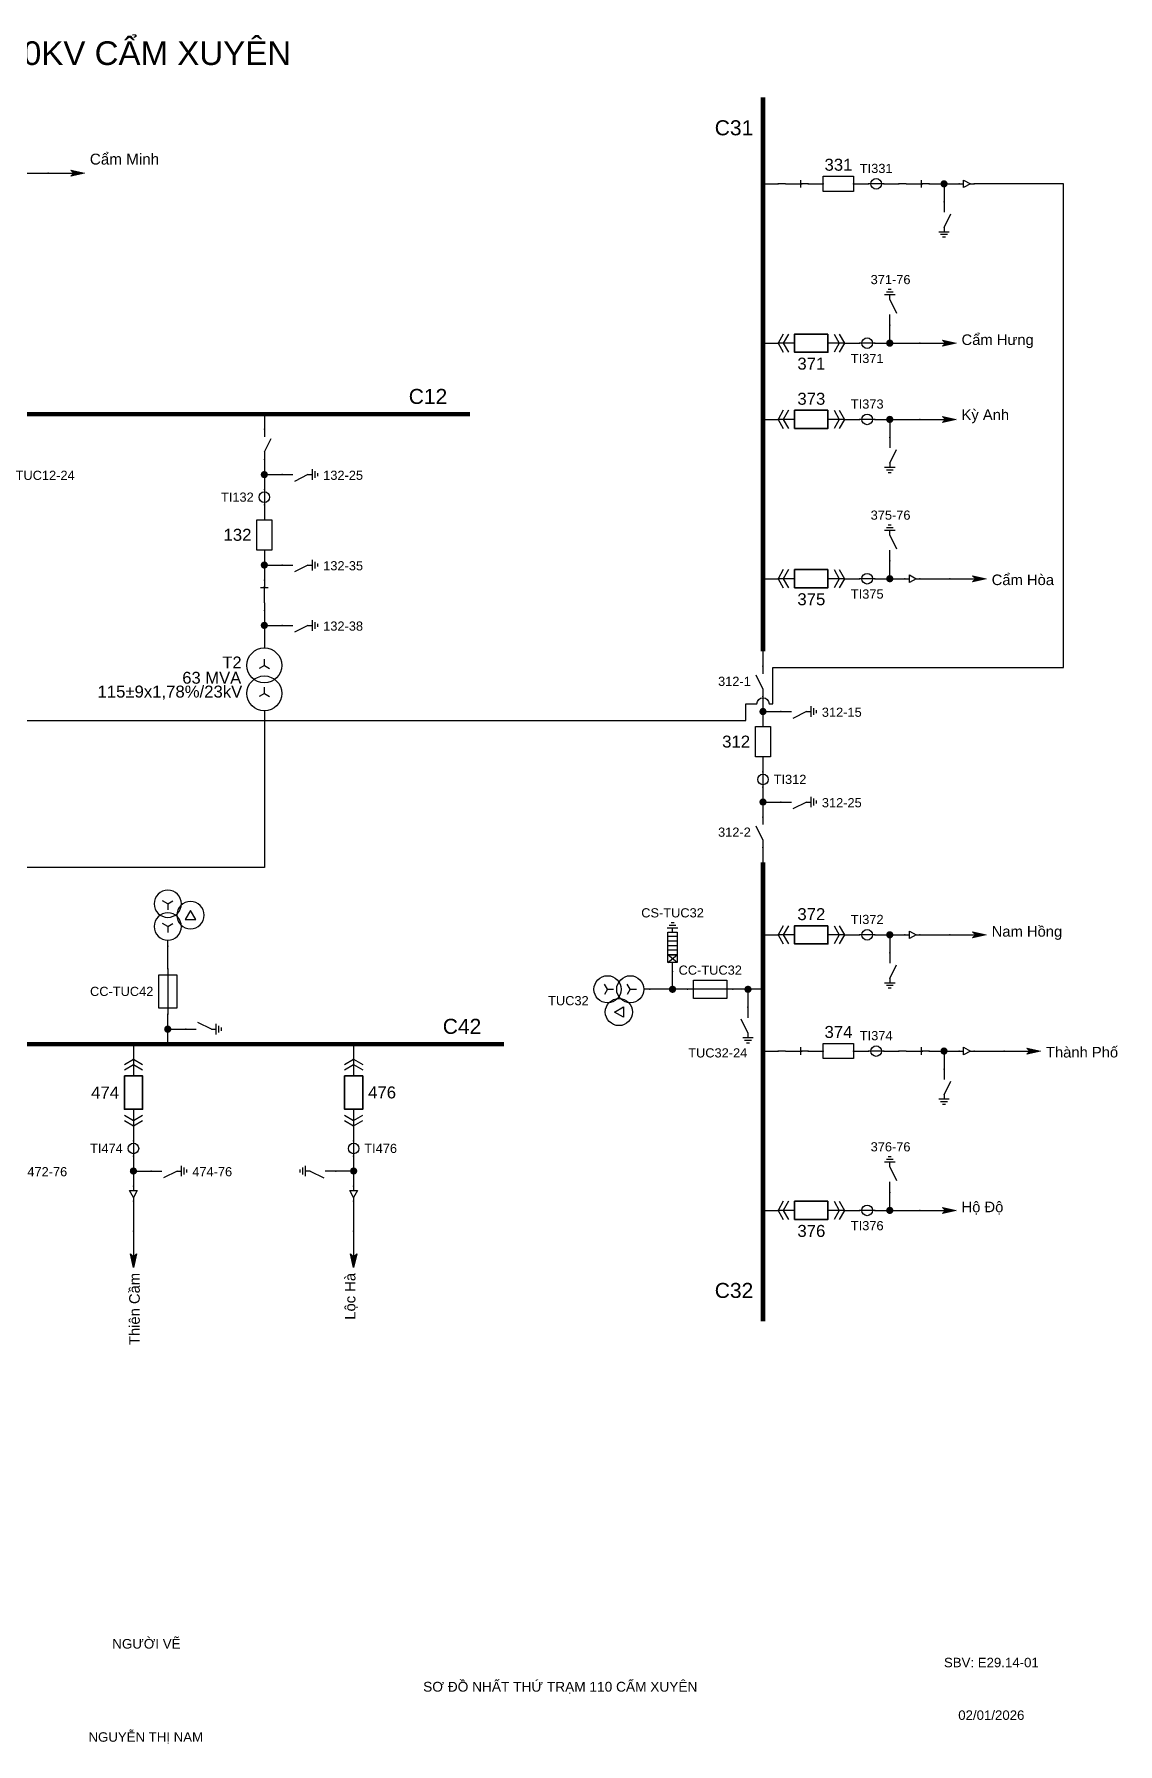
# Model space of a CAD drawing. Header units: millimetres. Extents: x -386 to 411, y 8 to 290.
# Drawn here: x 232 to 411, y 7.9 to 290.1 of the extents above; entities that cross this region are included whole.
import ezdxf

# ---------------------------------------------------------------- set-up
doc = ezdxf.new("R2010")
doc.units = ezdxf.units.MM
for name, color, linetype, lineweight in [('BUSBAR_110KV', 1, 'Continuous', 50), ('BUSBAR_22KV', 5, 'Continuous', 50), ('BUSBAR_35KV', 30, 'Continuous', 50), ('HV_110KV', 1, 'Continuous', 25), ('MV_22KV', 5, 'Continuous', 25), ('MV_35KV', 30, 'Continuous', 25)]:
    doc.layers.add(name, color=color, linetype=linetype, lineweight=lineweight)
doc.layers.add('SYM_PORTS', color=8, linetype='Continuous', plot=False)
doc.layers.add('TEXT', color=7, linetype='Continuous')
doc.styles.add('SLD_TEXT', font='arial.ttf')

# ---------------------------------------------------------------- blocks, each defined once
blk = doc.blocks.new('SYM_LINE_FEEDER_ARROW')
blk.add_hatch(color=7).paths.add_polyline_path([(0, -3), (-0.5, -0.75), (0, -1.25), (0.5, -0.75)])
at = {"lineweight": 25}
blk.add_lwpolyline([(0, 3), (0, -1.25)], dxfattribs=at)
blk.add_lwpolyline([(0, -3), (-0.5, -0.75), (0, -1.25), (0.5, -0.75)], close=True, dxfattribs=at)
at = {"layer": 'SYM_PORTS'}
blk.add_point((0, 3), dxfattribs=at)
blk.add_attdef('LINE_NAME', (1.5, 0), '', height=2)
blk = doc.blocks.new('SYM_EARTHING_SWITCH_OPEN')
at = {"lineweight": 25}
for points in [[(0, 3), (0, 1.25)], [(0, -1.25), (-1.125, 1)], [(-0.875, -2), (0.875, -2)], [(-0.5625, -2.4375), (0.5625, -2.4375)], [(0, -1.25), (0, -2)], [(-0.25, -2.875), (0.25, -2.875)]]:
    blk.add_lwpolyline(points, dxfattribs=at)
at = {"layer": 'SYM_PORTS'}
blk.add_point((0, 3), dxfattribs=at)
blk.add_attdef('DEVICE_CODE', (1.875, 0), '', height=2)
blk = doc.blocks.new('SYM_DISCONNECTOR_OPEN')
at = {"lineweight": 25}
for points in [[(0, -1.25), (-1.125, 1)], [(0, 2.5), (0, 1.25)], [(0, -1.25), (0, -2.5)]]:
    blk.add_lwpolyline(points, dxfattribs=at)
at = {"layer": 'SYM_PORTS'}
for p in [(0, 2.5), (0, -2.5)]:
    blk.add_point(p, dxfattribs=at)
blk.add_attdef('DEVICE_CODE', (1, -0.5), '', height=2)
blk = doc.blocks.new('SYM_CURRENT_TRANSFORMER')
at = {"lineweight": 25}
blk.add_lwpolyline([(0, 1.25), (0, -1.25)], dxfattribs=at)
blk.add_circle((0, 0), 0.875, dxfattribs=at)
at = {"layer": 'SYM_PORTS'}
for p in [(0, 1.25), (0, -1.25)]:
    blk.add_point(p, dxfattribs=at)
blk.add_attdef('DEVICE_CODE', (1.875, -1.75), '', height=2)
at = {"flags": 1}
blk.add_attdef('RATIO', (1.875, -4.75), '', height=2, dxfattribs=at)
blk = doc.blocks.new('SYM_CIRCUIT_BREAKER')
at = {"lineweight": 25}
blk.add_lwpolyline([(-1.25, 2.5), (1.25, 2.5), (1.25, -2.5), (-1.25, -2.5)], close=True, dxfattribs=at)
at = {"layer": 'SYM_PORTS'}
for p in [(0, 2.5), (0, -2.5)]:
    blk.add_point(p, dxfattribs=at)
blk.add_attdef('DEVICE_CODE', (2.25, -0.5), '', height=2)
at = {"flags": 1}
blk.add_attdef('RATING', (2.25, -3.5), '', height=2, dxfattribs=at)
blk = doc.blocks.new('SYM_DISCONNECTOR_CLOSED')
at = {"lineweight": 25}
for points in [[(-0.625, 1.25), (0.625, 1.25)], [(0, 2.5), (0, 1.25)], [(0, -1.25), (0, 1.5)], [(0, -1.25), (0, -2.5)]]:
    blk.add_lwpolyline(points, dxfattribs=at)
at = {"layer": 'SYM_PORTS'}
for p in [(0, 2.5), (0, -2.5)]:
    blk.add_point(p, dxfattribs=at)
blk.add_attdef('DEVICE_CODE', (1.625, -0.5), '', height=2)
blk = doc.blocks.new('SYM_TRANSFORMER_2W')
at = {"lineweight": 25}
for points in [[(0, 2.3125), (0, 3.3125)], [(0, 2.3125), (-0.8625, 1.8125)], [(0, 2.3125), (0.8625, 1.8125)], [(0, -2.3125), (-0.8625, -2.8125)], [(0, -2.3125), (0, -1.3125)], [(0, -2.3125), (0.8625, -2.8125)]]:
    blk.add_lwpolyline(points, dxfattribs=at)
for centre in [(0, 2.3125), (0, -2.3125)]:
    blk.add_circle(centre, 2.875, dxfattribs=at)
at = {"layer": 'SYM_PORTS'}
for p in [(0, 5.1875), (0, -5.1875)]:
    blk.add_point(p, dxfattribs=at)
blk.add_attdef('DEVICE_CODE', (3.875, 2.1875), '', height=2)
at = {"flags": 1}
for tag, p in [('POWER', (3.875, -0.8125)), ('VOLTAGE_RATIO', (3.875, -3.8125))]:
    blk.add_attdef(tag, p, '', height=2, dxfattribs=at)
blk = doc.blocks.new('SYM_CABLE_TERMINATION')
at = {"lineweight": 25}
blk.add_lwpolyline([(-0.625, 0.5), (0.625, 0.5), (0, -0.625)], close=True, dxfattribs=at)
for points in [[(0, 1.25), (0, 0.5)], [(0, -0.625), (0, -1.25)]]:
    blk.add_lwpolyline(points, dxfattribs=at)
at = {"layer": 'SYM_PORTS'}
for p in [(0, 1.25), (0, -1.25)]:
    blk.add_point(p, dxfattribs=at)
blk = doc.blocks.new('SYM_DRAWOUT_BREAKER')
at = {"lineweight": 25}
for points in [[(-1.5, 4.625), (0, 5.5), (1.5, 4.625)], [(-1.5, 3.75), (0, 4.625), (1.5, 3.75)], [(0, 5.5), (0, 2.75)], [(0, -2.75), (0, -5.5)], [(-1.5, -3.75), (0, -4.625), (1.5, -3.75)], [(-1.5, -4.625), (0, -5.5), (1.5, -4.625)]]:
    blk.add_lwpolyline(points, dxfattribs=at)
at = {"lineweight": 35}
blk.add_lwpolyline([(-1.5, 2.75), (1.5, 2.75), (1.5, -2.75), (-1.5, -2.75)], close=True, dxfattribs=at)
at = {"layer": 'SYM_PORTS'}
for p in [(0, 5.5), (0, -5.5)]:
    blk.add_point(p, dxfattribs=at)
blk.add_attdef('DEVICE_CODE', (2.5, 2.5), '', height=2)
at = {"flags": 1}
blk.add_attdef('RATING', (2.5, -0.5), '', height=2, dxfattribs=at)
blk = doc.blocks.new('SYM_FUSE_DISCONNECTOR')
at = {"lineweight": 25}
blk.add_lwpolyline([(0, 3.75), (0, -3.75)], dxfattribs=at)
blk.add_lwpolyline([(-1.5, 2.75), (1.5, 2.75), (1.5, -2.75), (-1.5, -2.75)], close=True, dxfattribs=at)
at = {"layer": 'SYM_PORTS'}
for p in [(0, 3.75), (0, -3.75)]:
    blk.add_point(p, dxfattribs=at)
blk.add_attdef('DEVICE_CODE', (2.5, 0.75), '', height=2)
at = {"flags": 1}
blk.add_attdef('RATING', (2.5, -2.25), '', height=2, dxfattribs=at)
blk = doc.blocks.new('SYM_SURGE_ARRESTER')
at = {"lineweight": 25}
for points in [[(0, 4), (0, 2.5)], [(-0.75, 2.5), (0.75, 1.25)], [(0.75, 2.5), (-0.75, 1.25)], [(-0.75, 0.5), (0.75, 0.5)], [(-0.75, -0.25), (0.75, -0.25)], [(-0.75, -1), (0.75, -1)], [(-0.75, -1.75), (0.75, -1.75)], [(0, -2.5), (0, -3.125)], [(-0.875, -3.125), (0.875, -3.125)], [(-0.5625, -3.5625), (0.5625, -3.5625)], [(-0.25, -4), (0.25, -4)]]:
    blk.add_lwpolyline(points, dxfattribs=at)
for points in [[(-0.75, 2.5), (0.75, 2.5), (0.75, 1.25), (-0.75, 1.25)], [(-0.75, 1.25), (0.75, 1.25), (0.75, -2.5), (-0.75, -2.5)]]:
    blk.add_lwpolyline(points, close=True, dxfattribs=at)
at = {"layer": 'SYM_PORTS'}
blk.add_point((0, 4), dxfattribs=at)
blk.add_attdef('DEVICE_CODE', (1.875, 1), '', height=2)
blk = doc.blocks.new('SYM_VOLTAGE_TRANSFORMER')
at = {"lineweight": 25}
for points in [[(0, 4.625), (0, 3.625)], [(0, 1.375), (-0.8625, 0.875)], [(0, 1.375), (0, 2.375)], [(0, 1.375), (0.8625, 0.875)], [(0, -2.375), (-0.8625, -2.875)], [(0, -2.375), (0, -1.375)], [(0, -2.375), (0.8625, -2.875)]]:
    blk.add_lwpolyline(points, dxfattribs=at)
blk.add_lwpolyline([(2.875, 0.25), (4.625, 0.25), (3.75, -1.25)], close=True, dxfattribs=at)
for centre in [(0, 1.375), (3.75, -0.5), (0, -2.375)]:
    blk.add_circle(centre, 2.25, dxfattribs=at)
at = {"layer": 'SYM_PORTS'}
blk.add_point((0, 4.625), dxfattribs=at)
blk.add_attdef('DEVICE_CODE', (7, 1.625), '', height=2)
at = {"flags": 1}
blk.add_attdef('RATIO', (7, -1.375), '', height=2, dxfattribs=at)

msp = doc.modelspace()

# ---------------------------------------------------------------- hatches: boundary and pattern name
at = {"layer": 'HV_110KV'}
h = msp.add_hatch(color=7, dxfattribs=at)
edge = h.paths.add_edge_path()
edge.add_arc((269.99, 217.41), 0.6, 0, 360)
h = msp.add_hatch(color=7, dxfattribs=at)
edge = h.paths.add_edge_path()
edge.add_arc((269.99, 202.47), 0.6, 0, 360)
h = msp.add_hatch(color=7, dxfattribs=at)
edge = h.paths.add_edge_path()
edge.add_arc((269.99, 192.51), 0.6, 0, 360)
at = {"layer": 'MV_22KV'}
h = msp.add_hatch(color=7, dxfattribs=at)
edge = h.paths.add_edge_path()
edge.add_arc((254.04, 125.85), 0.6, 0, 360)
h = msp.add_hatch(color=7, dxfattribs=at)
edge = h.paths.add_edge_path()
edge.add_arc((248.37, 102.43), 0.6, 0, 360)
h = msp.add_hatch(color=7, dxfattribs=at)
edge = h.paths.add_edge_path()
edge.add_arc((284.74, 102.43), 0.6, 0, 360)
at = {"layer": 'MV_35KV'}
h = msp.add_hatch(color=7, dxfattribs=at)
edge = h.paths.add_edge_path()
edge.add_arc((382.25, 265.41), 0.6, 0, 360)
h = msp.add_hatch(color=7, dxfattribs=at)
edge = h.paths.add_edge_path()
edge.add_arc((373.29, 239.11), 0.6, 0, 360)
h = msp.add_hatch(color=7, dxfattribs=at)
edge = h.paths.add_edge_path()
edge.add_arc((373.29, 226.52), 0.6, 0, 360)
h = msp.add_hatch(color=7, dxfattribs=at)
edge = h.paths.add_edge_path()
edge.add_arc((373.29, 200.22), 0.6, 0, 360)
h = msp.add_hatch(color=7, dxfattribs=at)
edge = h.paths.add_edge_path()
edge.add_arc((352.35, 178.29), 0.6, 0, 360)
h = msp.add_hatch(color=7, dxfattribs=at)
edge = h.paths.add_edge_path()
edge.add_arc((352.35, 163.35), 0.6, 0, 360)
h = msp.add_hatch(color=7, dxfattribs=at)
edge = h.paths.add_edge_path()
edge.add_arc((373.29, 141.43), 0.6, 0, 360)
h = msp.add_hatch(color=7, dxfattribs=at)
edge = h.paths.add_edge_path()
edge.add_arc((337.41, 132.43), 0.6, 0, 360)
h = msp.add_hatch(color=7, dxfattribs=at)
edge = h.paths.add_edge_path()
edge.add_arc((349.87, 132.43), 0.6, 0, 360)
h = msp.add_hatch(color=7, dxfattribs=at)
edge = h.paths.add_edge_path()
edge.add_arc((382.25, 122.23), 0.6, 0, 360)
h = msp.add_hatch(color=7, dxfattribs=at)
edge = h.paths.add_edge_path()
edge.add_arc((373.29, 95.93), 0.6, 0, 360)

# ---------------------------------------------------------------- linework, layer by layer
at = {"layer": 'BUSBAR_110KV', "const_width": 0.735}
msp.add_lwpolyline([(189.46, 227.37), (303.97, 227.37)], dxfattribs=at)
at = {"layer": 'BUSBAR_22KV', "const_width": 0.735}
msp.add_lwpolyline([(206.41, 123.37), (309.59, 123.37)], dxfattribs=at)
at = {"layer": 'BUSBAR_35KV', "const_width": 0.735}
for points in [[(352.35, 279.7), (352.35, 188.25)], [(352.35, 153.39), (352.35, 77.62)]]:
    msp.add_lwpolyline(points, dxfattribs=at)
at = {"layer": 'HV_110KV'}
for points in [[(219.4, 267.19), (234.28, 267.19)], [(269.99, 227.37), (269.99, 224.89)], [(269.99, 219.89), (269.99, 217.41)], [(269.99, 217.41), (272.95, 217.41)], [(269.99, 217.41), (269.99, 214.93)], [(269.99, 212.43), (269.99, 209.95)], [(269.99, 204.95), (269.99, 202.47)], [(269.99, 202.47), (272.95, 202.47)], [(269.99, 202.47), (269.99, 199.99)], [(269.99, 194.99), (269.99, 192.51)], [(269.99, 192.51), (272.95, 192.51)], [(269.99, 192.51), (269.99, 188.79)]]:
    msp.add_lwpolyline(points, dxfattribs=at)
at = {"layer": 'MV_22KV'}
for points in [[(269.99, 178.42), (269.99, 175.72), (269.99, 152.56), (221.13, 152.56), (221.13, 151.99), (221.13, 149.29)], [(254.04, 135.83), (254.04, 139.55)], [(254.04, 125.85), (254.04, 128.33)], [(254.04, 123.37), (254.04, 125.85)], [(254.04, 125.85), (257, 125.85)], [(248.37, 123.37), (248.37, 120.89)], [(284.74, 123.37), (284.74, 120.89)], [(248.37, 109.89), (248.37, 107.41)], [(284.74, 109.89), (284.74, 107.41)], [(248.37, 104.91), (248.37, 102.43)], [(284.74, 104.91), (284.74, 102.43)], [(248.37, 102.43), (251.32, 102.43)], [(248.37, 102.43), (248.37, 99.95)], [(284.74, 102.43), (281.79, 102.43)], [(284.74, 102.43), (284.74, 99.95)], [(248.37, 97.45), (248.37, 92.49)], [(284.74, 97.45), (284.74, 92.49)]]:
    msp.add_lwpolyline(points, dxfattribs=at)
at = {"layer": 'MV_35KV'}
msp.add_lwpolyline([(90.73, 176.81), (93.43, 176.81), (349.5, 176.81), (349.5, 179.56), (351.35, 179.56, -1), (353.35, 179.56), (354, 179.56), (354, 185.56), (402, 185.56), (402, 265.41), (389.93, 265.41), (387.23, 265.41)], format="xyb", dxfattribs=at)
for points in [[(352.35, 265.41), (354.83, 265.41)], [(359.83, 265.41), (362.31, 265.41)], [(367.31, 265.41), (369.79, 265.41)], [(372.29, 265.41), (374.77, 265.41)], [(379.77, 265.41), (382.25, 265.41)], [(382.25, 265.41), (382.25, 262.46)], [(382.25, 265.41), (384.73, 265.41)], [(373.29, 239.11), (373.29, 242.07)], [(352.35, 239.11), (354.83, 239.11)], [(365.83, 239.11), (368.31, 239.11)], [(370.81, 239.11), (373.29, 239.11)], [(373.29, 239.11), (378.25, 239.11)], [(352.35, 226.52), (354.83, 226.52)], [(365.83, 226.52), (368.31, 226.52)], [(370.81, 226.52), (373.29, 226.52)], [(373.29, 226.52), (373.29, 223.56)], [(373.29, 226.52), (378.25, 226.52)], [(373.29, 200.22), (373.29, 203.17)], [(352.35, 200.22), (354.83, 200.22)], [(365.83, 200.22), (368.31, 200.22)], [(370.81, 200.22), (373.29, 200.22)], [(373.29, 200.22), (375.77, 200.22)], [(378.27, 200.22), (383.23, 200.22)], [(352.35, 188.25), (352.35, 185.77)], [(352.35, 180.77), (352.35, 178.29)], [(352.35, 178.29), (355.3, 178.29)], [(352.35, 178.29), (352.35, 175.81)], [(352.35, 170.81), (352.35, 168.33)], [(352.35, 165.83), (352.35, 163.35)], [(352.35, 163.35), (355.3, 163.35)], [(352.35, 163.35), (352.35, 160.87)], [(352.35, 155.87), (352.35, 153.39)], [(352.35, 141.43), (354.83, 141.43)], [(365.83, 141.43), (368.31, 141.43)], [(370.81, 141.43), (373.29, 141.43)], [(373.29, 141.43), (373.29, 138.47)], [(373.29, 141.43), (375.77, 141.43)], [(378.27, 141.43), (383.23, 141.43)], [(337.41, 132.43), (337.41, 135.38)], [(337.41, 132.43), (333.69, 132.43)], [(339.89, 132.43), (337.41, 132.43)], [(349.87, 132.43), (347.39, 132.43)], [(352.35, 132.43), (349.87, 132.43)], [(349.87, 132.43), (349.87, 129.48)], [(352.35, 122.23), (354.83, 122.23)], [(359.83, 122.23), (362.31, 122.23)], [(367.31, 122.23), (369.79, 122.23)], [(372.29, 122.23), (374.77, 122.23)], [(379.77, 122.23), (382.25, 122.23)], [(382.25, 122.23), (382.25, 119.27)], [(382.25, 122.23), (384.73, 122.23)], [(387.23, 122.23), (392.19, 122.23)], [(373.29, 95.93), (373.29, 98.88)], [(352.35, 95.93), (354.83, 95.93)], [(365.83, 95.93), (368.31, 95.93)], [(370.81, 95.93), (373.29, 95.93)], [(373.29, 95.93), (378.25, 95.93)]]:
    msp.add_lwpolyline(points, dxfattribs=at)

# ---------------------------------------------------------------- block references
at = {"layer": 'HV_110KV', "rotation": 90}
msp.add_blockref('SYM_LINE_FEEDER_ARROW', (237.28, 267.19), dxfattribs=at)
at = {"layer": 'HV_110KV', "xscale": -1}
for name, p in [('SYM_DISCONNECTOR_OPEN', (269.99, 222.39)), ('SYM_DISCONNECTOR_CLOSED', (269.99, 197.49))]:
    msp.add_blockref(name, p, dxfattribs=at)
at = {"layer": 'HV_110KV'}
ref = msp.add_blockref('SYM_EARTHING_SWITCH_OPEN', (225.15, 217.41), dxfattribs=dict(at, rotation=90))
ref.add_attrib('DEVICE_CODE', 'TUC12-24', (228.91, 216.53), dxfattribs={"layer": 'TEXT', "height": 1.514, "style": 'SLD_TEXT'})
ref = msp.add_blockref('SYM_EARTHING_SWITCH_OPEN', (275.95, 217.41), dxfattribs=dict(at, rotation=90))
ref.add_attrib('DEVICE_CODE', '132-25', (279.71, 216.54), dxfattribs={"layer": 'TEXT', "height": 1.514, "style": 'SLD_TEXT'})
ref = msp.add_blockref('SYM_CURRENT_TRANSFORMER', (269.99, 213.68), dxfattribs=at)
ref.add_attrib('DEVICE_CODE', 'TI132', (262.83, 212.93), dxfattribs={"layer": 'TEXT', "height": 1.514, "style": 'SLD_TEXT'})
ref = msp.add_blockref('SYM_CIRCUIT_BREAKER', (269.99, 207.45), dxfattribs=at)
ref.add_attrib('DEVICE_CODE', '132', (263.25, 206.48), dxfattribs={"layer": 'TEXT', "height": 1.979, "style": 'SLD_TEXT'})
ref = msp.add_blockref('SYM_EARTHING_SWITCH_OPEN', (275.95, 202.47), dxfattribs=dict(at, rotation=90))
ref.add_attrib('DEVICE_CODE', '132-35', (279.71, 201.6), dxfattribs={"layer": 'TEXT', "height": 1.514, "style": 'SLD_TEXT'})
ref = msp.add_blockref('SYM_EARTHING_SWITCH_OPEN', (275.95, 192.51), dxfattribs=dict(at, rotation=90))
ref.add_attrib('DEVICE_CODE', '132-38', (279.71, 191.64), dxfattribs={"layer": 'TEXT', "height": 1.514, "style": 'SLD_TEXT'})
ref = msp.add_blockref('SYM_TRANSFORMER_2W', (269.99, 183.6), dxfattribs=at)
ref.add_attrib('DEVICE_CODE', 'T2', (263.07, 185.43), dxfattribs={"layer": 'TEXT', "height": 1.943, "style": 'SLD_TEXT'})
at = {"layer": 'MV_22KV'}
ref = msp.add_blockref('SYM_VOLTAGE_TRANSFORMER', (254.04, 144.18), dxfattribs=dict(at, xscale=-1, rotation=180))
ref.add_attrib('DEVICE_CODE', 'TUC42', (252.57, 149.72), dxfattribs={"layer": 'TEXT', "extrusion": (0, 0, -1), "height": 1.514, "style": 'SLD_TEXT'})
ref = msp.add_blockref('SYM_FUSE_DISCONNECTOR', (254.04, 132.08), dxfattribs=at)
ref.add_attrib('DEVICE_CODE', 'CC-TUC42', (241.2, 131.33), dxfattribs={"layer": 'TEXT', "height": 1.514, "style": 'SLD_TEXT'})
at = {"layer": 'MV_22KV', "xscale": -1}
for p, rotation in [((260, 125.85), 90), ((278.79, 102.43), 270)]:
    msp.add_blockref('SYM_EARTHING_SWITCH_OPEN', p, dxfattribs=dict(at, rotation=rotation))
at = {"layer": 'MV_22KV'}
ref = msp.add_blockref('SYM_DRAWOUT_BREAKER', (248.37, 115.39), dxfattribs=at)
ref.add_attrib('DEVICE_CODE', '474', (241.38, 114.4), dxfattribs={"layer": 'TEXT', "height": 1.98, "style": 'SLD_TEXT'})
ref = msp.add_blockref('SYM_DRAWOUT_BREAKER', (284.74, 115.39), dxfattribs=at)
ref.add_attrib('DEVICE_CODE', '476', (287.13, 114.42), dxfattribs={"layer": 'TEXT', "height": 1.979, "style": 'SLD_TEXT'})
ref = msp.add_blockref('SYM_CURRENT_TRANSFORMER', (248.37, 106.16), dxfattribs=at)
ref.add_attrib('DEVICE_CODE', 'TI474', (241.2, 105.41), dxfattribs={"layer": 'TEXT', "height": 1.514, "style": 'SLD_TEXT'})
ref = msp.add_blockref('SYM_CURRENT_TRANSFORMER', (284.74, 106.16), dxfattribs=at)
ref.add_attrib('DEVICE_CODE', 'TI476', (286.5, 105.41), dxfattribs={"layer": 'TEXT', "height": 1.514, "style": 'SLD_TEXT'})
ref = msp.add_blockref('SYM_EARTHING_SWITCH_OPEN', (227.08, 102.43), dxfattribs=dict(at, rotation=90))
ref.add_attrib('DEVICE_CODE', '472-76', (230.85, 101.56), dxfattribs={"layer": 'TEXT', "height": 1.514, "style": 'SLD_TEXT'})
ref = msp.add_blockref('SYM_EARTHING_SWITCH_OPEN', (254.32, 102.43), dxfattribs=dict(at, rotation=90))
ref.add_attrib('DEVICE_CODE', '474-76', (258.09, 101.56), dxfattribs={"layer": 'TEXT', "height": 1.514, "style": 'SLD_TEXT'})
for name, p in [('SYM_CABLE_TERMINATION', (248.37, 98.7)), ('SYM_CABLE_TERMINATION', (284.74, 98.7)), ('SYM_LINE_FEEDER_ARROW', (248.37, 89.49)), ('SYM_LINE_FEEDER_ARROW', (284.74, 89.49))]:
    msp.add_blockref(name, p, dxfattribs=at)
at = {"layer": 'MV_35KV', "xscale": -1, "rotation": 270}
for p in [(377.27, 265.41), (357.33, 265.41), (377.27, 122.23), (357.33, 122.23)]:
    msp.add_blockref('SYM_DISCONNECTOR_CLOSED', p, dxfattribs=at)
at = {"layer": 'MV_35KV'}
ref = msp.add_blockref('SYM_CIRCUIT_BREAKER', (364.81, 265.41), dxfattribs=dict(at, rotation=270))
ref.add_attrib('DEVICE_CODE', '331', (362.51, 267.58), dxfattribs={"layer": 'TEXT', "height": 1.979, "style": 'SLD_TEXT'})
ref = msp.add_blockref('SYM_CURRENT_TRANSFORMER', (371.04, 265.41), dxfattribs=dict(at, rotation=270))
ref.add_attrib('DEVICE_CODE', 'TI331', (368.34, 267.2), dxfattribs={"layer": 'TEXT', "height": 1.514, "style": 'SLD_TEXT'})
at = {"layer": 'MV_35KV', "rotation": 90}
for name, p in [('SYM_CABLE_TERMINATION', (385.98, 265.41)), ('SYM_LINE_FEEDER_ARROW', (381.25, 239.11)), ('SYM_LINE_FEEDER_ARROW', (381.25, 226.52)), ('SYM_CABLE_TERMINATION', (377.02, 200.22)), ('SYM_LINE_FEEDER_ARROW', (386.23, 200.22)), ('SYM_CABLE_TERMINATION', (377.02, 141.43)), ('SYM_LINE_FEEDER_ARROW', (386.23, 141.43)), ('SYM_CABLE_TERMINATION', (385.98, 122.23)), ('SYM_LINE_FEEDER_ARROW', (395.19, 122.23)), ('SYM_LINE_FEEDER_ARROW', (381.25, 95.93))]:
    msp.add_blockref(name, p, dxfattribs=at)
at = {"layer": 'MV_35KV', "xscale": -1}
for p in [(382.25, 259.46), (373.29, 220.56), (373.29, 135.47), (382.25, 116.27)]:
    msp.add_blockref('SYM_EARTHING_SWITCH_OPEN', p, dxfattribs=at)
at = {"layer": 'MV_35KV'}
ref = msp.add_blockref('SYM_EARTHING_SWITCH_OPEN', (373.29, 245.07), dxfattribs=dict(at, rotation=180))
ref.add_attrib('DEVICE_CODE', '371-76', (370.13, 248.85), dxfattribs={"layer": 'TEXT', "height": 1.514, "style": 'SLD_TEXT'})
ref = msp.add_blockref('SYM_DRAWOUT_BREAKER', (360.33, 239.11), dxfattribs=dict(at, rotation=270))
ref.add_attrib('DEVICE_CODE', '371', (358.03, 234.74), dxfattribs={"layer": 'TEXT', "height": 1.979, "style": 'SLD_TEXT'})
ref = msp.add_blockref('SYM_CURRENT_TRANSFORMER', (369.56, 239.11), dxfattribs=dict(at, rotation=270))
ref.add_attrib('DEVICE_CODE', 'TI371', (366.86, 235.83), dxfattribs={"layer": 'TEXT', "height": 1.514, "style": 'SLD_TEXT'})
ref = msp.add_blockref('SYM_DRAWOUT_BREAKER', (360.33, 226.52), dxfattribs=dict(at, rotation=270))
ref.add_attrib('DEVICE_CODE', '373', (358.03, 228.94), dxfattribs={"layer": 'TEXT', "height": 1.979, "style": 'SLD_TEXT'})
ref = msp.add_blockref('SYM_CURRENT_TRANSFORMER', (369.56, 226.52), dxfattribs=dict(at, rotation=270))
ref.add_attrib('DEVICE_CODE', 'TI373', (366.86, 228.3), dxfattribs={"layer": 'TEXT', "height": 1.514, "style": 'SLD_TEXT'})
ref = msp.add_blockref('SYM_EARTHING_SWITCH_OPEN', (373.29, 206.17), dxfattribs=dict(at, rotation=180))
ref.add_attrib('DEVICE_CODE', '375-76', (370.13, 209.96), dxfattribs={"layer": 'TEXT', "height": 1.514, "style": 'SLD_TEXT'})
ref = msp.add_blockref('SYM_DRAWOUT_BREAKER', (360.33, 200.22), dxfattribs=dict(at, rotation=270))
ref.add_attrib('DEVICE_CODE', '375', (358.03, 195.84), dxfattribs={"layer": 'TEXT', "height": 1.979, "style": 'SLD_TEXT'})
ref = msp.add_blockref('SYM_CURRENT_TRANSFORMER', (369.56, 200.22), dxfattribs=dict(at, rotation=270))
ref.add_attrib('DEVICE_CODE', 'TI375', (366.86, 196.93), dxfattribs={"layer": 'TEXT', "height": 1.514, "style": 'SLD_TEXT'})
ref = msp.add_blockref('SYM_DISCONNECTOR_OPEN', (352.35, 183.27), dxfattribs=at)
ref.add_attrib('DEVICE_CODE', '312-1', (344.93, 182.52), dxfattribs={"layer": 'TEXT', "height": 1.514, "style": 'SLD_TEXT'})
ref = msp.add_blockref('SYM_EARTHING_SWITCH_OPEN', (358.3, 178.29), dxfattribs=dict(at, rotation=90))
ref.add_attrib('DEVICE_CODE', '312-15', (362.07, 177.42), dxfattribs={"layer": 'TEXT', "height": 1.514, "style": 'SLD_TEXT'})
ref = msp.add_blockref('SYM_CIRCUIT_BREAKER', (352.35, 173.31), dxfattribs=at)
ref.add_attrib('DEVICE_CODE', '312', (345.61, 172.34), dxfattribs={"layer": 'TEXT', "height": 1.979, "style": 'SLD_TEXT'})
ref = msp.add_blockref('SYM_CURRENT_TRANSFORMER', (352.35, 167.08), dxfattribs=at)
ref.add_attrib('DEVICE_CODE', 'TI312', (354.11, 166.33), dxfattribs={"layer": 'TEXT', "height": 1.514, "style": 'SLD_TEXT'})
ref = msp.add_blockref('SYM_EARTHING_SWITCH_OPEN', (358.3, 163.35), dxfattribs=dict(at, rotation=90))
ref.add_attrib('DEVICE_CODE', '312-25', (362.07, 162.48), dxfattribs={"layer": 'TEXT', "height": 1.514, "style": 'SLD_TEXT'})
ref = msp.add_blockref('SYM_DISCONNECTOR_OPEN', (352.35, 158.37), dxfattribs=at)
ref.add_attrib('DEVICE_CODE', '312-2', (344.93, 157.62), dxfattribs={"layer": 'TEXT', "height": 1.514, "style": 'SLD_TEXT'})
ref = msp.add_blockref('SYM_SURGE_ARRESTER', (337.41, 139.38), dxfattribs=dict(at, rotation=180))
ref.add_attrib('DEVICE_CODE', 'CS-TUC32', (332.24, 144.3), dxfattribs={"layer": 'TEXT', "height": 1.514, "style": 'SLD_TEXT'})
ref = msp.add_blockref('SYM_DRAWOUT_BREAKER', (360.33, 141.43), dxfattribs=dict(at, rotation=270))
ref.add_attrib('DEVICE_CODE', '372', (358.03, 143.85), dxfattribs={"layer": 'TEXT', "height": 1.979, "style": 'SLD_TEXT'})
ref = msp.add_blockref('SYM_CURRENT_TRANSFORMER', (369.56, 141.43), dxfattribs=dict(at, rotation=270))
ref.add_attrib('DEVICE_CODE', 'TI372', (366.86, 143.21), dxfattribs={"layer": 'TEXT', "height": 1.514, "style": 'SLD_TEXT'})
ref = msp.add_blockref('SYM_FUSE_DISCONNECTOR', (343.64, 132.43), dxfattribs=dict(at, rotation=270))
ref.add_attrib('DEVICE_CODE', 'CC-TUC32', (338.41, 134.84), dxfattribs={"layer": 'TEXT', "height": 1.514, "style": 'SLD_TEXT'})
ref = msp.add_blockref('SYM_VOLTAGE_TRANSFORMER', (329.06, 132.43), dxfattribs=dict(at, rotation=270))
ref.add_attrib('DEVICE_CODE', 'TUC32', (316.86, 129.8), dxfattribs={"layer": 'TEXT', "height": 1.514, "style": 'SLD_TEXT'})
ref = msp.add_blockref('SYM_EARTHING_SWITCH_OPEN', (349.87, 126.48), dxfattribs=at)
ref.add_attrib('DEVICE_CODE', 'TUC32-24', (340, 121.18), dxfattribs={"layer": 'TEXT', "height": 1.514, "style": 'SLD_TEXT'})
ref = msp.add_blockref('SYM_CIRCUIT_BREAKER', (364.81, 122.23), dxfattribs=dict(at, rotation=270))
ref.add_attrib('DEVICE_CODE', '374', (362.51, 124.4), dxfattribs={"layer": 'TEXT', "height": 1.979, "style": 'SLD_TEXT'})
ref = msp.add_blockref('SYM_CURRENT_TRANSFORMER', (371.04, 122.23), dxfattribs=dict(at, rotation=270))
ref.add_attrib('DEVICE_CODE', 'TI374', (368.34, 124.02), dxfattribs={"layer": 'TEXT', "height": 1.514, "style": 'SLD_TEXT'})
ref = msp.add_blockref('SYM_EARTHING_SWITCH_OPEN', (373.29, 101.88), dxfattribs=dict(at, rotation=180))
ref.add_attrib('DEVICE_CODE', '376-76', (370.13, 105.67), dxfattribs={"layer": 'TEXT', "height": 1.514, "style": 'SLD_TEXT'})
ref = msp.add_blockref('SYM_DRAWOUT_BREAKER', (360.33, 95.93), dxfattribs=dict(at, rotation=270))
ref.add_attrib('DEVICE_CODE', '376', (358.03, 91.55), dxfattribs={"layer": 'TEXT', "height": 1.979, "style": 'SLD_TEXT'})
ref = msp.add_blockref('SYM_CURRENT_TRANSFORMER', (369.56, 95.93), dxfattribs=dict(at, rotation=270))
ref.add_attrib('DEVICE_CODE', 'TI376', (366.86, 92.65), dxfattribs={"layer": 'TEXT', "height": 1.514, "style": 'SLD_TEXT'})

# ---------------------------------------------------------------- texts
at = {"layer": 'TEXT', "attachment_point": 7, "style": 'SLD_TEXT'}
for s, insert, char_height in [('SƠ ĐỒ NHẤT THỨ TRẠM 110KV CẨM XUYÊN', (157.68, 284.17), 3.9088), ('C31', (344.38, 273.39), 2.483), ('Cẩm Minh', (241.17, 268.57), 1.798), ('Cẩm Hưng', (385.14, 238.28), 1.745), ('C12', (293.84, 229.04), 2.481), ('Kỳ Anh', (385.14, 225.89), 1.745), ('Cẩm Hòa', (390.12, 199.14), 1.745), ('63 MVA', (256.44, 182.86), 1.958), ('115±9x1,78%/23kV', (242.44, 180.23), 1.9751), ('Nam Hồng', (390.12, 140.59), 1.745), ('C42', (299.46, 125.04), 2.481), ('Thành Phố', (399.08, 121.15), 1.745), ('Hộ Độ', (385.14, 95.24), 1.745), ('C32', (344.38, 81.44), 2.483), ('NGƯỜI VẼ', (244.87, 23.56), 1.585), ('SBV: E29.14-01', (382.24, 20.48), 1.5627), ('SƠ ĐỒ NHẤT THỨ TRẠM 110 CẨM XUYÊN', (296.22, 16.12), 1.6176), ('02/01/2026', (384.6, 11.79), 1.563), ('NGUYỄN THỊ NAM', (240.95, 7.86), 1.5627)]:
    msp.add_mtext(s, dxfattribs=dict(at, insert=insert, char_height=char_height))
at = {"layer": 'TEXT', "char_height": 1.745, "attachment_point": 7, "rotation": 90, "style": 'SLD_TEXT'}
for s, insert in [('Thiên Cầm', (249.44, 73.69)), ('Lộc Hà', (285.42, 77.88))]:
    msp.add_mtext(s, dxfattribs=dict(at, insert=insert))

doc.saveas('drawing.dxf')
